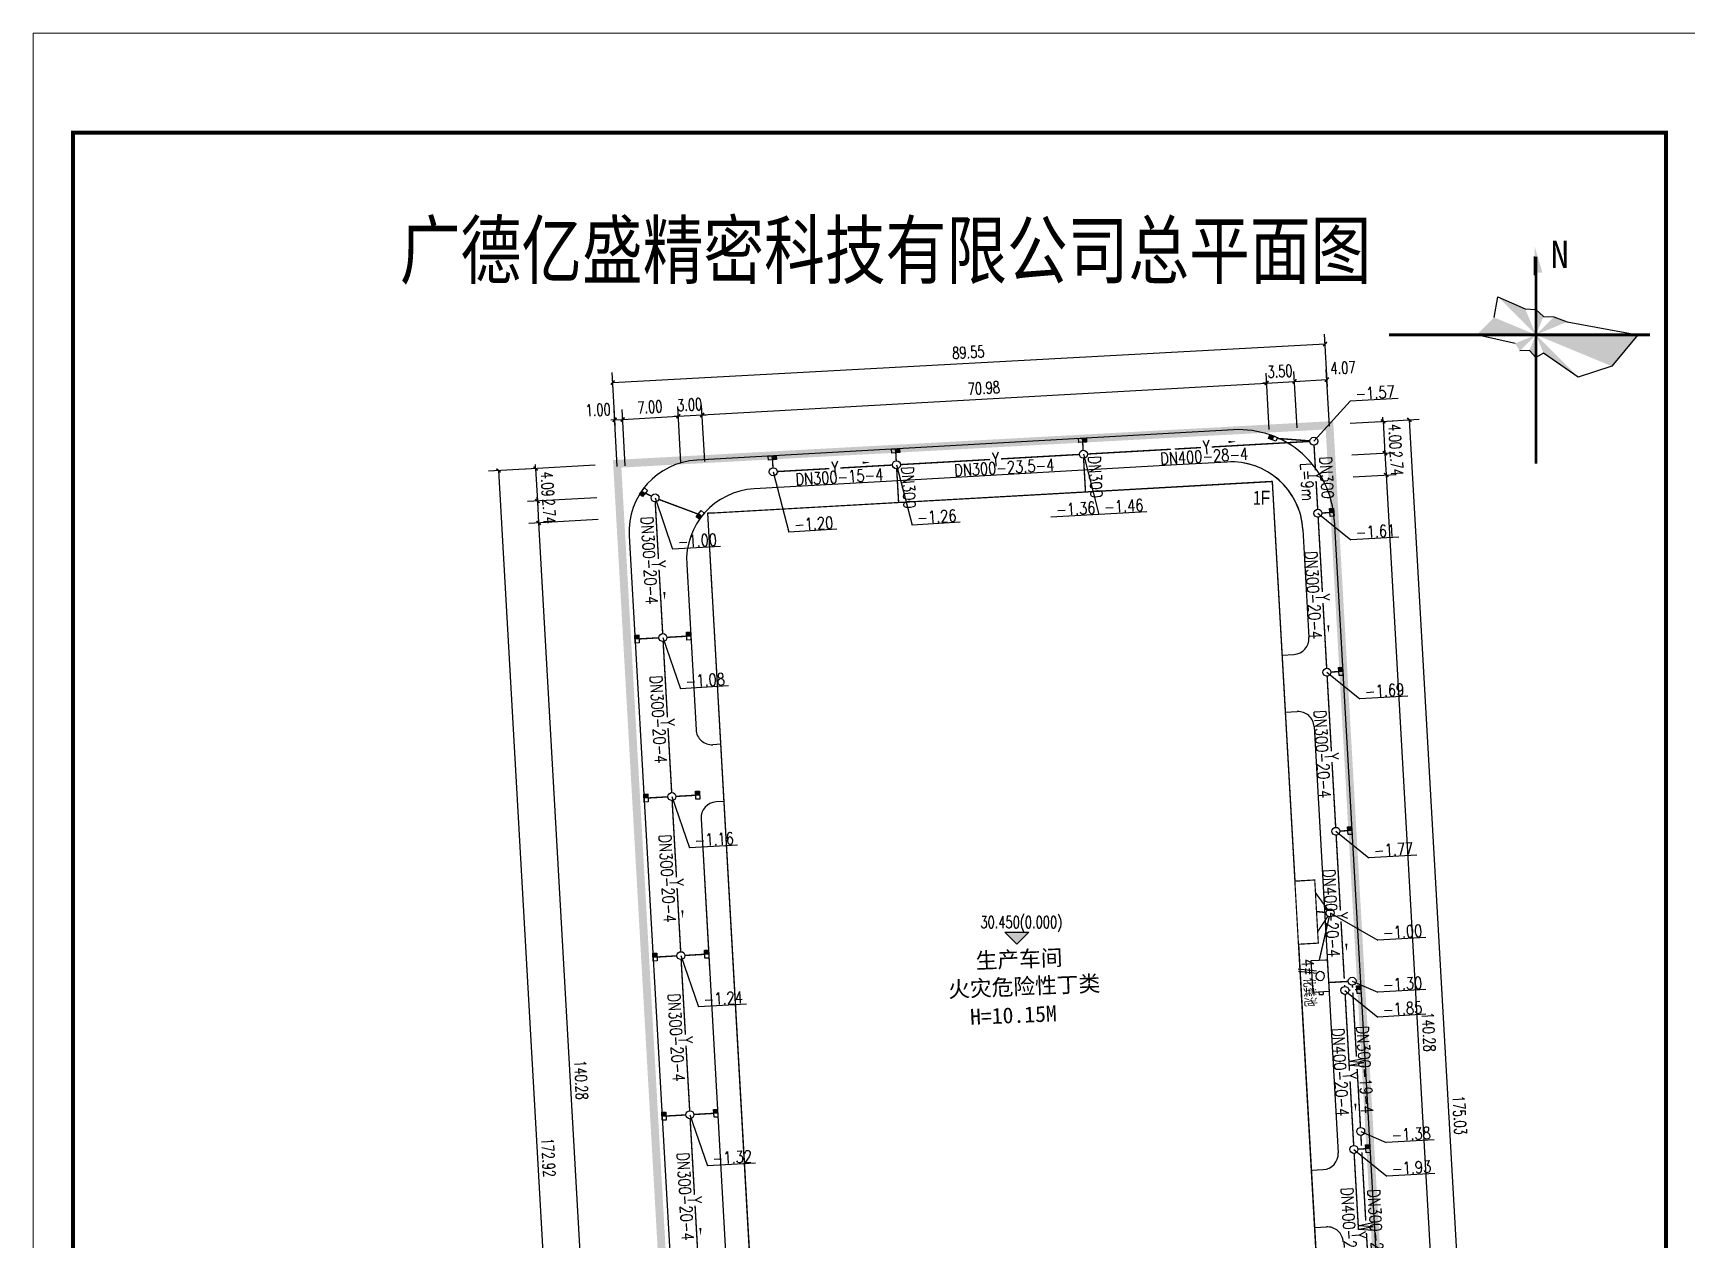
# Model space of a CAD drawing. Header units: millimetres. Extents: x 53009415 to 54059915, y 20499171 to 20796171.
# Drawn here: x 53639915 to 53847540, y 20644646 to 20796171 of the extents above; entities that cross this region are included whole.
import ezdxf

# ---------------------------------------------------------------- set-up
doc = ezdxf.new("R2010")
doc.units = ezdxf.units.MM
doc.header["$LTSCALE"] = 1000
doc.linetypes.add('DASH', pattern=[0.35, 0.25, -0.1])
for name, color, linetype in [('1图框', 7, 'Continuous'), ('2TEXT', 7, 'Continuous'), ('B', 7, 'Continuous'), ('BOX', 7, 'Continuous'), ('DIM_ELEV', 3, 'Continuous'), ('DIM_雨水', 3, 'Continuous'), ('KZD', 1, 'Continuous'), ('PIPE-污水', 2, 'Continuous'), ('PIPE-雨水', 4, 'Continuous'), ('PUB_DIM', 3, 'Continuous'), ('PUB_TEXT', 7, 'Continuous'), ('ROAD', 2, 'Continuous'), ('TEXT_污水', 7, 'Continuous'), ('TEXT_雨水', 7, 'Continuous'), ('TWT_TEXT', 7, 'Continuous'), ('TWT_室外', 8, 'Continuous'), ('TWT_雨水口', 4, 'Continuous'), ('WELL_污水', 2, 'Continuous'), ('WELL_雨水', 4, 'Continuous'), ('建筑', 41, 'Continuous')]:
    doc.layers.add(name, color=color, linetype=linetype)
doc.layers.add('PUB_TITLE', color=7, linetype='Continuous', lineweight=20)
doc.styles.add('-黑体', font='simhei.ttf', dxfattribs={"width": 0.8})
doc.styles.add('_HZTXT', font='txt.shx', dxfattribs={"width": 0.8, "bigfont": 'hztxt.shx'})
doc.styles.add('_TCH_DIM', font='SIMPLEX', dxfattribs={"bigfont": 'GBCBIG'})
doc.styles.add('_TCH_DIM_T3', font='SIMPLEX', dxfattribs={"width": 0.705882, "bigfont": 'GBCBIG'})
doc.styles.add('_TWT_PIPETEXT', font='SIMPLEX', dxfattribs={"width": 0.8, "height": 3.5, "bigfont": 'HZTXT'})
doc.styles.add('STYLE1', font='simhei.ttf', dxfattribs={"height": 4})
doc.dimstyles.new('_TCH_ARCH&&500', dxfattribs={"dimtxt": 1487.5, "dimasz": 500, "dimexe": 1250, "dimexo": 1500, "dimgap": 631.25, "dimtad": 1, "dimlfac": 0.001, "dimzin": 0, "dimdsep": 46, "dimtxsty": '_TCH_DIM_T3', "dimblk": 'ARCHTICK', "dimcen": 0.09, "dimclrt": 7, "dimazin": 2, "dimtfac": 1, "dimtix": 1, "dimtmove": 2, "dimatfit": 3, "dimfxl": 0, "dimtolj": 1, "dimtzin": 0, "dimarcsym": 0})

# ---------------------------------------------------------------- blocks, each defined once
blk = doc.blocks.new('A$C66E20FD4')
at = {"layer": '2TEXT'}
for points in [[(8.56, 37.46), (8.56, 35.45), (8.56, 30.77), (10.55, 30.77)], [(8.56, 37.46), (8.56, 35.45), (8.56, 30.77), (10.55, 30.77)], [(6.2, 21.7), (-0.62, 24.68), (8.92, 15.14)], [(6.2, 21.7), (-0.62, 24.68), (8.92, 15.14)], [(10.82, 19.73), (8.92, 21.53), (8.92, 15.14)], [(10.82, 19.73), (8.92, 21.53), (8.92, 15.14)], [(-1.58, 19.49), (-6, 15.14), (8.92, 15.14)], [(-1.58, 19.49), (-6, 15.14), (8.92, 15.14)], [(16.79, 18.4), (13.44, 19.66), (8.92, 15.14)], [(16.79, 18.4), (13.44, 19.66), (8.92, 15.14)], [(8.92, 15.14), (3.67, 12.96), (4.9, 11.12)], [(8.92, 15.14), (3.67, 12.96), (4.9, 11.12)], [(8.92, 15.14), (7.29, 11.2), (8.92, 9.46)], [(8.92, 15.14), (7.29, 11.2), (8.92, 9.46)], [(8.92, 15.14), (10.82, 10.54), (19.53, 4.53)], [(34.49, 15.14), (8.92, 15.14), (27.95, 7.26)], [(8.92, 15.14), (10.82, 10.54), (19.53, 4.53)], [(34.49, 15.14), (8.92, 15.14), (27.95, 7.26)]]:
    blk.add_hatch(color=7, dxfattribs=at).paths.add_polyline_path(points)
at = {"layer": '2TEXT', "color": 7}
for p, q in [((8.57, 30.1), (8.57, 34.78)), ((8.57, 30.1), (8.57, 34.78)), ((-1.58, 19.49), (-0.62, 24.68)), ((-1.58, 19.49), (-0.62, 24.68)), ((-0.62, 24.68), (6.2, 21.7)), ((-0.62, 24.68), (6.2, 21.7)), ((6.2, 21.7), (8.92, 21.53)), ((6.2, 21.7), (8.92, 21.53)), ((8.92, 21.53), (10.82, 19.73)), ((8.92, 21.53), (10.82, 19.73)), ((10.82, 19.73), (13.44, 19.66)), ((10.82, 19.73), (13.44, 19.66)), ((13.44, 19.66), (16.79, 18.4)), ((13.44, 19.66), (16.79, 18.4)), ((16.79, 18.4), (34.49, 15.14)), ((16.79, 18.4), (34.49, 15.14)), ((3.67, 12.96), (-6, 15.14)), ((3.67, 12.96), (-6, 15.14)), ((34.49, 15.14), (27.95, 7.26)), ((34.49, 15.14), (27.95, 7.26)), ((7.29, 11.2), (4.9, 11.12)), ((7.29, 11.2), (4.9, 11.12)), ((8.92, 9.46), (7.29, 11.2)), ((8.92, 9.46), (7.29, 11.2)), ((10.82, 10.54), (8.92, 9.46)), ((10.82, 10.54), (8.92, 9.46)), ((19.53, 4.53), (10.82, 10.54)), ((19.53, 4.53), (10.82, 10.54)), ((27.95, 7.26), (19.53, 4.53)), ((27.95, 7.26), (19.53, 4.53))]:
    blk.add_line(p, q, dxfattribs=at)
at = {"layer": '2TEXT', "color": 7, "const_width": 0.71}
for points in [[(8.92, 34.8), (8.92, -17.25)], [(8.92, 34.8), (8.92, -17.25)], [(-27.99, 15.14), (37.58, 15.14)], [(-27.99, 15.14), (37.58, 15.14)]]:
    blk.add_lwpolyline(points, dxfattribs=at)
at = {"layer": '2TEXT', "color": 7, "style": 'STYLE1'}
blk.add_text('N', height=6.8, dxfattribs=at).set_placement((12.59, 31.95))
blk.add_text('N', height=6.8, dxfattribs=at).set_placement((12.59, 31.95))
blk = doc.blocks.new('_ArchTick')
at = {"color": 0, "linetype": 'ByBlock', "const_width": 0.4}
blk.add_lwpolyline([(-0.5, -0.5), (0.5, 0.5)], dxfattribs=at)
blk = doc.blocks.new('*D29')
at = {"layer": 'Defpoints', "color": 0, "transparency": 16777216}
for p in [(53804131, 20740376), (53817720, 20600641), (53812060, 20600320)]:
    blk.add_point(p, dxfattribs=at)
at = {"layer": 'PUB_DIM', "color": 0, "lineweight": -2, "transparency": 16777216}
for p, q in [((53805629, 20740461), (53811039, 20740767)), ((53809791, 20740696), (53817720, 20600641)), ((53813558, 20600405), (53818968, 20600711))]:
    blk.add_line(p, q, dxfattribs=at)
at = {"layer": 'PUB_DIM', "color": 0, "lineweight": -2, "transparency": 16777216, "xscale": 500, "yscale": 500, "zscale": 500}
for p, rotation in [((53809791, 20740696), 93.2402585425965), ((53817720, 20600641), 273.2402585425965)]:
    blk.add_blockref('_ArchTick', p, dxfattribs=dict(at, rotation=rotation))
at = {"layer": 'PUB_DIM', "color": 7, "transparency": 16777216, "insert": (53815129, 20670746), "char_height": 1487.5, "attachment_point": 5, "rotation": 273.24026, "style": '_TCH_DIM_T3'}
blk.add_mtext('\\A1;140.28', dxfattribs=at)
blk = doc.blocks.new('*D30')
at = {"layer": 'Defpoints', "color": 0, "transparency": 16777216}
for p in [(53803976, 20743113), (53804131, 20740376), (53809791, 20740696)]:
    blk.add_point(p, dxfattribs=at)
at = {"layer": 'PUB_DIM', "color": 0, "lineweight": -2, "transparency": 16777216}
for p, q in [((53809636, 20743433), (53809608, 20743932)), ((53805474, 20743197), (53810884, 20743504)), ((53809636, 20743433), (53809791, 20740696)), ((53805629, 20740461), (53811039, 20740767)), ((53809791, 20740696), (53809819, 20740197))]:
    blk.add_line(p, q, dxfattribs=at)
at = {"layer": 'PUB_DIM', "color": 0, "lineweight": -2, "transparency": 16777216, "xscale": 500, "yscale": 500, "zscale": 500}
for p, rotation in [((53809636, 20743433), 273.2402585424571), ((53809791, 20740696), 93.24025854245708)]:
    blk.add_blockref('_ArchTick', p, dxfattribs=dict(at, rotation=rotation))
at = {"layer": 'PUB_DIM', "color": 7, "transparency": 16777216, "insert": (53811087, 20742143), "char_height": 1487.5, "attachment_point": 5, "rotation": 273.24026, "style": '_TCH_DIM_T3'}
blk.add_mtext('\\A1;2.74', dxfattribs=at)
blk = doc.blocks.new('*D31')
at = {"layer": 'Defpoints', "color": 0, "transparency": 16777216}
for p in [(53803750, 20747106), (53803976, 20743113), (53809636, 20743433)]:
    blk.add_point(p, dxfattribs=at)
at = {"layer": 'PUB_DIM', "color": 0, "lineweight": -2, "transparency": 16777216}
for p, q in [((53805248, 20747191), (53810658, 20747497)), ((53809410, 20747427), (53809382, 20747926)), ((53809410, 20747427), (53809636, 20743433)), ((53805474, 20743197), (53810884, 20743504)), ((53809636, 20743433), (53809665, 20742934))]:
    blk.add_line(p, q, dxfattribs=at)
at = {"layer": 'PUB_DIM', "color": 0, "lineweight": -2, "transparency": 16777216, "xscale": 500, "yscale": 500, "zscale": 500}
for p, rotation in [((53809410, 20747427), 273.2402585426432), ((53809636, 20743433), 93.24025854264316)]:
    blk.add_blockref('_ArchTick', p, dxfattribs=dict(at, rotation=rotation))
at = {"layer": 'PUB_DIM', "color": 7, "transparency": 16777216, "insert": (53810896, 20745508), "char_height": 1487.5, "attachment_point": 5, "rotation": 273.24026, "style": '_TCH_DIM_T3'}
blk.add_mtext('\\A1;4.00', dxfattribs=at)
blk = doc.blocks.new('*D32')
at = {"layer": 'Defpoints', "color": 0, "transparency": 16777216}
for p in [(53713929, 20747659), (53713346, 20740264), (53714344, 20740321)]:
    blk.add_point(p, dxfattribs=at)
at = {"layer": 'PUB_DIM', "color": 0, "lineweight": -2, "transparency": 16777216}
for p, q in [((53713261, 20741762), (53712860, 20748851)), ((53714260, 20741818), (53713858, 20748907)), ((53712931, 20747603), (53712431, 20747574)), ((53712931, 20747603), (53713929, 20747659)), ((53713929, 20747659), (53714428, 20747687))]:
    blk.add_line(p, q, dxfattribs=at)
at = {"layer": 'PUB_DIM', "color": 0, "lineweight": -2, "transparency": 16777216, "xscale": 500, "yscale": 500, "zscale": 500}
for p, rotation in [((53712931, 20747603), 3.239755217601851), ((53713929, 20747659), 183.2397552176019)]:
    blk.add_blockref('_ArchTick', p, dxfattribs=dict(at, rotation=rotation))
at = {"layer": 'PUB_DIM', "color": 7, "transparency": 16777216, "insert": (53710856, 20748862), "char_height": 1487.5, "attachment_point": 5, "rotation": 3.23976, "style": '_TCH_DIM_T3'}
blk.add_mtext('\\A1;1.00', dxfattribs=at)
blk = doc.blocks.new('*D33')
at = {"layer": 'Defpoints', "color": 0, "transparency": 16777216}
for p in [(53720918, 20748055), (53714344, 20740321), (53721333, 20740716)]:
    blk.add_point(p, dxfattribs=at)
at = {"layer": 'PUB_DIM', "color": 0, "lineweight": -2, "transparency": 16777216}
for p, q in [((53714260, 20741818), (53713858, 20748907)), ((53713929, 20747659), (53720918, 20748055)), ((53721248, 20742214), (53720847, 20749303))]:
    blk.add_line(p, q, dxfattribs=at)
at = {"layer": 'PUB_DIM', "color": 0, "lineweight": -2, "transparency": 16777216, "xscale": 500, "yscale": 500, "zscale": 500}
for p, rotation in [((53713929, 20747659), 183.2397552176208), ((53720918, 20748055), 3.239755217620842)]:
    blk.add_blockref('_ArchTick', p, dxfattribs=dict(at, rotation=rotation))
at = {"layer": 'PUB_DIM', "color": 7, "transparency": 16777216, "insert": (53717346, 20749230), "char_height": 1487.5, "attachment_point": 5, "rotation": 3.23976, "style": '_TCH_DIM_T3'}
blk.add_mtext('\\A1;7.00', dxfattribs=at)
blk = doc.blocks.new('*D34')
at = {"layer": 'Defpoints', "color": 0, "transparency": 16777216}
for p in [(53723914, 20748224), (53721333, 20740716), (53724329, 20740886)]:
    blk.add_point(p, dxfattribs=at)
at = {"layer": 'PUB_DIM', "color": 0, "lineweight": -2, "transparency": 16777216}
for p, q in [((53720918, 20748055), (53720419, 20748026)), ((53721248, 20742214), (53720847, 20749303)), ((53720918, 20748055), (53723914, 20748224)), ((53724244, 20742383), (53723843, 20749472)), ((53723914, 20748224), (53724413, 20748253))]:
    blk.add_line(p, q, dxfattribs=at)
at = {"layer": 'PUB_DIM', "color": 0, "lineweight": -2, "transparency": 16777216, "xscale": 500, "yscale": 500, "zscale": 500}
for p, rotation in [((53720918, 20748055), 3.239755217595057), ((53723914, 20748224), 183.2397552175951)]:
    blk.add_blockref('_ArchTick', p, dxfattribs=dict(at, rotation=rotation))
at = {"layer": 'PUB_DIM', "color": 7, "transparency": 16777216, "insert": (53722338, 20749512), "char_height": 1487.5, "attachment_point": 5, "rotation": 3.23976, "style": '_TCH_DIM_T3'}
blk.add_mtext('\\A1;3.00', dxfattribs=at)
blk = doc.blocks.new('*D35')
at = {"layer": 'Defpoints', "color": 0, "transparency": 16777216}
for p in [(53794780, 20752236), (53795196, 20744897), (53724329, 20740886)]:
    blk.add_point(p, dxfattribs=at)
at = {"layer": 'PUB_DIM', "color": 0, "lineweight": -2, "transparency": 16777216}
for p, q in [((53723914, 20748224), (53794780, 20752236)), ((53795111, 20746395), (53794710, 20753484)), ((53724244, 20742383), (53723843, 20749472))]:
    blk.add_line(p, q, dxfattribs=at)
at = {"layer": 'PUB_DIM', "color": 0, "lineweight": -2, "transparency": 16777216, "xscale": 500, "yscale": 500, "zscale": 500}
for p, rotation in [((53794780, 20752236), 3.239755217620357), ((53723914, 20748224), 183.2397552176203)]:
    blk.add_blockref('_ArchTick', p, dxfattribs=dict(at, rotation=rotation))
at = {"layer": 'PUB_DIM', "color": 7, "transparency": 16777216, "insert": (53759269, 20751603), "char_height": 1487.5, "attachment_point": 5, "rotation": 3.23976, "style": '_TCH_DIM_T3'}
blk.add_mtext('\\A1;70.98', dxfattribs=at)
blk = doc.blocks.new('*D36')
at = {"layer": 'Defpoints', "color": 0, "transparency": 16777216}
for p in [(53798274, 20752433), (53795196, 20744897), (53798689, 20745095)]:
    blk.add_point(p, dxfattribs=at)
at = {"layer": 'PUB_DIM', "color": 0, "lineweight": -2, "transparency": 16777216}
for p, q in [((53794780, 20752236), (53794281, 20752207)), ((53795111, 20746395), (53794710, 20753484)), ((53794780, 20752236), (53798274, 20752433)), ((53798605, 20746593), (53798203, 20753681)), ((53798274, 20752433), (53798773, 20752462))]:
    blk.add_line(p, q, dxfattribs=at)
at = {"layer": 'PUB_DIM', "color": 0, "lineweight": -2, "transparency": 16777216, "xscale": 500, "yscale": 500, "zscale": 500}
for p, rotation in [((53794780, 20752236), 3.239755217577311), ((53798274, 20752433), 183.2397552175773)]:
    blk.add_blockref('_ArchTick', p, dxfattribs=dict(at, rotation=rotation))
at = {"layer": 'PUB_DIM', "color": 7, "transparency": 16777216, "insert": (53796449, 20753707), "char_height": 1487.5, "attachment_point": 5, "rotation": 3.23976, "style": '_TCH_DIM_T3'}
blk.add_mtext('\\A1;3.50', dxfattribs=at)
blk = doc.blocks.new('*D37')
at = {"layer": 'Defpoints', "color": 0, "transparency": 16777216}
for p in [(53802339, 20752663), (53798689, 20745095), (53802754, 20745325)]:
    blk.add_point(p, dxfattribs=at)
at = {"layer": 'PUB_DIM', "color": 0, "lineweight": -2, "transparency": 16777216}
for p, q in [((53798605, 20746593), (53798203, 20753681)), ((53798274, 20752433), (53802339, 20752663)), ((53802669, 20746823), (53802268, 20753911))]:
    blk.add_line(p, q, dxfattribs=at)
at = {"layer": 'PUB_DIM', "color": 0, "lineweight": -2, "transparency": 16777216, "xscale": 500, "yscale": 500, "zscale": 500}
for p, rotation in [((53798274, 20752433), 183.2397552176395), ((53802339, 20752663), 3.239755217639479)]:
    blk.add_blockref('_ArchTick', p, dxfattribs=dict(at, rotation=rotation))
at = {"layer": 'PUB_DIM', "color": 7, "transparency": 16777216, "insert": (53804358, 20754155), "char_height": 1487.5, "attachment_point": 5, "rotation": 3.23976, "style": '_TCH_DIM_T3'}
blk.add_mtext('\\A1;4.07', dxfattribs=at)
blk = doc.blocks.new('*D38')
at = {"layer": 'Defpoints', "color": 0, "transparency": 16777216}
for p in [(53711969, 20742003), (53712201, 20737918), (53703232, 20737410)]:
    blk.add_point(p, dxfattribs=at)
at = {"layer": 'PUB_DIM', "color": 0, "lineweight": -2, "transparency": 16777216}
for p, q in [((53710472, 20741918), (53701752, 20741425)), ((53703000, 20741495), (53702972, 20741994)), ((53703000, 20741495), (53703232, 20737410)), ((53710703, 20737833), (53701984, 20737339)), ((53703232, 20737410), (53703260, 20736911))]:
    blk.add_line(p, q, dxfattribs=at)
at = {"layer": 'PUB_DIM', "color": 0, "lineweight": -2, "transparency": 16777216, "xscale": 500, "yscale": 500, "zscale": 500}
for p, rotation in [((53703000, 20741495), 273.2397552176109), ((53703232, 20737410), 93.23975521761088)]:
    blk.add_blockref('_ArchTick', p, dxfattribs=dict(at, rotation=rotation))
at = {"layer": 'PUB_DIM', "color": 7, "transparency": 16777216, "insert": (53704489, 20739530), "char_height": 1487.5, "attachment_point": 5, "rotation": 273.23976, "style": '_TCH_DIM_T3'}
blk.add_mtext('\\A1;4.09', dxfattribs=at)
blk = doc.blocks.new('*D39')
at = {"layer": 'Defpoints', "color": 0, "transparency": 16777216}
for p in [(53712201, 20737918), (53703386, 20734673), (53712355, 20735181)]:
    blk.add_point(p, dxfattribs=at)
at = {"layer": 'PUB_DIM', "color": 0, "lineweight": -2, "transparency": 16777216}
for p, q in [((53710703, 20737833), (53701984, 20737339)), ((53703232, 20737410), (53703203, 20737909)), ((53703232, 20737410), (53703386, 20734673)), ((53710858, 20735096), (53702138, 20734603)), ((53703386, 20734673), (53703415, 20734174))]:
    blk.add_line(p, q, dxfattribs=at)
at = {"layer": 'PUB_DIM', "color": 0, "lineweight": -2, "transparency": 16777216, "xscale": 500, "yscale": 500, "zscale": 500}
for p, rotation in [((53703232, 20737410), 273.2397552177275), ((53703386, 20734673), 93.23975521772746)]:
    blk.add_blockref('_ArchTick', p, dxfattribs=dict(at, rotation=rotation))
at = {"layer": 'PUB_DIM', "color": 7, "transparency": 16777216, "insert": (53704682, 20736119), "char_height": 1487.5, "attachment_point": 5, "rotation": 273.23976, "style": '_TCH_DIM_T3'}
blk.add_mtext('\\A1;2.74', dxfattribs=at)
blk = doc.blocks.new('*D40')
at = {"layer": 'Defpoints', "color": 0, "transparency": 16777216}
for p in [(53712355, 20735181), (53711314, 20594618), (53720283, 20595125)]:
    blk.add_point(p, dxfattribs=at)
at = {"layer": 'PUB_DIM', "color": 0, "lineweight": -2, "transparency": 16777216}
for p, q in [((53710858, 20735096), (53702138, 20734603)), ((53703386, 20734673), (53711314, 20594618)), ((53718786, 20595040), (53710066, 20594547))]:
    blk.add_line(p, q, dxfattribs=at)
at = {"layer": 'PUB_DIM', "color": 0, "lineweight": -2, "transparency": 16777216, "xscale": 500, "yscale": 500, "zscale": 500}
for p, rotation in [((53703386, 20734673), 93.23975521763379), ((53711314, 20594618), 273.2397552176338)]:
    blk.add_blockref('_ArchTick', p, dxfattribs=dict(at, rotation=rotation))
at = {"layer": 'PUB_DIM', "color": 7, "transparency": 16777216, "insert": (53708723, 20664723), "char_height": 1487.5, "attachment_point": 5, "rotation": 273.23976, "style": '_TCH_DIM_T3'}
blk.add_mtext('\\A1;140.28', dxfattribs=at)
blk = doc.blocks.new('*D44')
at = {"layer": 'Defpoints', "color": 0, "transparency": 16777216}
for p in [(53807046, 20747293), (53816938, 20572541), (53822580, 20572860)]:
    blk.add_point(p, dxfattribs=at)
at = {"layer": 'PUB_DIM', "color": 0, "lineweight": -2, "transparency": 16777216}
for p, q in [((53808544, 20747377), (53813937, 20747683)), ((53812689, 20747612), (53822580, 20572860)), ((53818436, 20572626), (53823828, 20572931))]:
    blk.add_line(p, q, dxfattribs=at)
at = {"layer": 'PUB_DIM', "color": 0, "lineweight": -2, "transparency": 16777216, "xscale": 500, "yscale": 500, "zscale": 500}
for p, rotation in [((53812689, 20747612), 93.2397001638341), ((53822580, 20572860), 273.2397001638341)]:
    blk.add_blockref('_ArchTick', p, dxfattribs=dict(at, rotation=rotation))
at = {"layer": 'PUB_DIM', "color": 7, "transparency": 16777216, "insert": (53819007, 20660314), "char_height": 1487.5, "attachment_point": 5, "rotation": 273.2397, "style": '_TCH_DIM_T3'}
blk.add_mtext('\\A1;175.03', dxfattribs=at)
blk = doc.blocks.new('*D45')
at = {"layer": 'Defpoints', "color": 0, "transparency": 16777216}
for p in [(53703942, 20741564), (53708114, 20568606), (53713714, 20568923)]:
    blk.add_point(p, dxfattribs=at)
at = {"layer": 'PUB_DIM', "color": 0, "lineweight": -2, "transparency": 16777216}
for p, q in [((53702444, 20741479), (53697094, 20741176)), ((53698342, 20741247), (53708114, 20568606)), ((53712216, 20568838), (53706866, 20568535))]:
    blk.add_line(p, q, dxfattribs=at)
at = {"layer": 'PUB_DIM', "color": 0, "lineweight": -2, "transparency": 16777216, "xscale": 500, "yscale": 500, "zscale": 500}
for p, rotation in [((53698342, 20741247), 93.239755217612), ((53708114, 20568606), 273.239755217612)]:
    blk.add_blockref('_ArchTick', p, dxfattribs=dict(at, rotation=rotation))
at = {"layer": 'PUB_DIM', "color": 7, "transparency": 16777216, "insert": (53704601, 20655004), "char_height": 1487.5, "attachment_point": 5, "rotation": 273.23976, "style": '_TCH_DIM_T3'}
blk.add_mtext('\\A1;172.92', dxfattribs=at)
blk = doc.blocks.new('*D47')
at = {"layer": 'Defpoints', "color": 0, "transparency": 16777216}
for p in [(53802111, 20757136), (53802484, 20750248), (53713063, 20745409)]:
    blk.add_point(p, dxfattribs=at)
at = {"layer": 'PUB_DIM', "color": 0, "lineweight": -2, "transparency": 16777216}
for p, q in [((53802403, 20751746), (53802043, 20758384)), ((53712690, 20752297), (53802111, 20757136)), ((53712982, 20746907), (53712623, 20753546))]:
    blk.add_line(p, q, dxfattribs=at)
at = {"layer": 'PUB_DIM', "color": 0, "lineweight": -2, "transparency": 16777216, "xscale": 500, "yscale": 500, "zscale": 500}
for p, rotation in [((53802111, 20757136), 3.097348409437302), ((53712690, 20752297), 183.0973484094373)]:
    blk.add_blockref('_ArchTick', p, dxfattribs=dict(at, rotation=rotation))
at = {"layer": 'PUB_DIM', "color": 7, "transparency": 16777216, "insert": (53757326, 20756090), "char_height": 1487.5, "attachment_point": 5, "rotation": 3.09735, "style": '_TCH_DIM_T3'}
blk.add_mtext('\\A1;89.55', dxfattribs=at)
blk = doc.blocks.new('$TwtSys$00000353')
for p, q in [((-0.5, 0.133), (-0.58, 0.133)), ((-0.58, 0.133), (-0.58, -0.133)), ((-0.5, 0.5), (0.5, 0.5)), ((-0.5, -0.5), (-0.5, 0.5)), ((0.5, 0.5), (0.5, -0.5)), ((-0.5, -0.133), (-0.58, -0.133)), ((0.5, -0.5), (-0.5, -0.5))]:
    blk.add_line(p, q)
at = {"const_width": 0.02}
blk.add_lwpolyline([(-0.5, 0.133), (-0.58, 0.133), (-0.58, -0.133), (-0.5, -0.133)], dxfattribs=at)
blk.add_lwpolyline([(-0.5, 0.5), (0.5, 0.5), (0.5, -0.5), (-0.5, -0.5)], close=True, dxfattribs=at)
blk.add_ellipse((0, 0), major_axis=(0, 0.25), ratio=0.6, start_param=4.712389, end_param=10.995574)
blk = doc.blocks.new('$TwtSys$00000187')
blk.add_circle((0, 0, 0), 0.5)
blk = doc.blocks.new('$TwtSys$00000424')
for p, q in [((-500, 250), (500, 250)), ((-500, -250), (-500, 250)), ((0, -250), (0, 250)), ((500, 250), (500, -250)), ((500, -250), (-500, -250))]:
    blk.add_line(p, q)
blk.add_solid([(0, 250), (500, 250), (0, -250), (500, -250)])

msp = doc.modelspace()

# ---------------------------------------------------------------- hatches: boundary and pattern name
at = {"layer": 'DIM_ELEV'}
msp.add_hatch(color=256, dxfattribs=at).paths.add_polyline_path([(53763424.106, 20681777.404), (53761924.106, 20683277.404), (53764924.106, 20683277.404)])

# ---------------------------------------------------------------- linework, layer by layer
for p, q in [((53811297.664, 20750299.673), (53805267.84, 20749958.357)), ((53800701.787, 20744930.424), (53805267.84, 20749958.357)), ((53748306.364, 20741964.437), (53750260.533, 20734401.202)), ((53771768.806, 20743292.522), (53773722.975, 20735729.288)), ((53732830.522, 20741088.431), (53734784.691, 20733525.196)), ((53793944.971, 20739799.396), (53790164.986, 20739585.431)), ((53717992.457, 20737803.431), (53720180.922, 20731384.612)), ((53725111.845, 20735903.115), (53724612.644, 20735874.858)), ((53725162.842, 20726154.865), (53724612.644, 20735874.858)), ((53773722.975, 20735729.288), (53767693.151, 20735387.971)), ((53779752.798, 20736070.604), (53773722.975, 20735729.288)), ((53801213.946, 20735883.85), (53805331.496, 20732534.828)), ((53740814.515, 20733866.513), (53734784.691, 20733525.196)), ((53756290.356, 20734742.519), (53750260.533, 20734401.202)), ((53726210.745, 20731725.929), (53720180.922, 20731384.612)), ((53811361.32, 20732876.145), (53805331.496, 20732534.828)), ((53718984.776, 20720272.769), (53721173.24, 20713853.95)), ((53802344.231, 20715915.814), (53806461.782, 20712566.792)), ((53727203.064, 20714195.267), (53721173.24, 20713853.95)), ((53812491.605, 20712908.109), (53806461.782, 20712566.792)), ((53720115.061, 20700304.733), (53722303.526, 20693885.915)), ((53728333.349, 20694227.231), (53722303.526, 20693885.915)), ((53803474.517, 20695947.778), (53807592.067, 20692598.756)), ((53813621.89, 20692940.073), (53807592.067, 20692598.756)), ((53802749.385, 20685705.281), (53808722.352, 20682280)), ((53814752.176, 20682621.317), (53808722.352, 20682280)), ((53721245.346, 20680336.697), (53723433.811, 20673917.879)), ((53804604.802, 20675979.743), (53808722.352, 20672630.721)), ((53805516.408, 20677130.084), (53808722.352, 20675740)), ((53814752.176, 20676081.317), (53808722.352, 20675740)), ((53729463.634, 20674259.195), (53723433.811, 20673917.879)), ((53814752.176, 20672972.037), (53808722.352, 20672630.721)), ((53722375.632, 20660368.662), (53724564.096, 20653949.843)), ((53806583.576, 20658277.115), (53809789.52, 20656887.031)), ((53815819.343, 20657228.347), (53809789.52, 20656887.031)), ((53805735.088, 20656011.707), (53809852.638, 20652662.685)), ((53730593.92, 20654291.159), (53724564.096, 20653949.843)), ((53815882.461, 20653004.001), (53809852.638, 20652662.685))]:
    msp.add_line(p, q)
at = {"const_width": 150, "flags": 128}
msp.add_lwpolyline([(53800816.18, 20689837.868), (53798320.176, 20689696.582), (53795479.203, 20739886.24), (53724612.644, 20735874.858), (53732540.466, 20595819.054), (53803407.025, 20599830.437), (53798768.899, 20681769.272), (53801264.903, 20681910.558)], close=True, dxfattribs=at)
at = {"const_width": 150}
msp.add_lwpolyline([(53798320.176, 20689696.582), (53798768.899, 20681769.272)], dxfattribs=at)
at = {"layer": 'DIM_ELEV'}
for p, q in [((53763424.106, 20681777.404), (53761924.106, 20683277.404)), ((53761924.106, 20683277.404), (53764924.106, 20683277.404)), ((53763424.106, 20681777.404), (53764924.106, 20683277.404))]:
    msp.add_line(p, q, dxfattribs=at)
at = {"layer": 'DIM_雨水'}
for points in [[(53783502.368, 20744457.531, 0, 0, 0), (53790990.382, 20744881.388, 0, 266.667, 0), (53789991.98, 20744824.874, 0, 0, 0)], [(53737558.563, 20741856.861, 0, 0, 0), (53745046.577, 20742280.718, 0, 266.667, 0), (53744048.175, 20742224.204, 0, 0, 0)], [(53718794.893, 20732474.625, 0, 0, 0), (53719218.75, 20724986.612, 0, 266.667, 0), (53719162.236, 20725985.013, 0, 0, 0)], [(53802143.264, 20728313.497, 0, 0, 0), (53802567.121, 20720825.484, 0, 266.667, 0), (53802510.607, 20721823.885, 0, 0, 0)], [(53721057.348, 20692505.268, 0, 0, 0), (53721481.205, 20685017.254, 0, 266.667, 0), (53721424.691, 20686015.656, 0, 0, 0)], [(53804406.054, 20688338.225, 0, 0, 0), (53804829.911, 20680850.212, 0, 266.667, 0), (53804773.397, 20681848.613, 0, 0, 0)], [(53805543.503, 20668243.633, 0, 0, 0), (53805967.36, 20660755.62, 0, 266.667, 0), (53805910.846, 20661754.021, 0, 0, 0)], [(53723313.741, 20652642.994, 0, 0, 0), (53723737.598, 20645154.98, 0, 266.667, 0), (53723681.084, 20646153.382, 0, 0, 0)]]:
    msp.add_lwpolyline(points, format="xyseb", dxfattribs=at)
at = {"layer": 'KZD', "const_width": 1000, "flags": 128}
msp.add_lwpolyline([(53812548.342, 20572292.28), (53802663.253, 20746928.864), (53713242.604, 20742090.165), (53723127.918, 20567452.595), (53812548.342, 20572292.28)], close=True, dxfattribs=at)
at = {"layer": 'PIPE-污水', "linetype": 'DASH', "ltscale": 5, "const_width": 175}
for points in [[(53800906.332, 20688245.215), (53802455.734, 20686109.965)], [(53801040.542, 20685874.213), (53802251.81, 20685754.47)], [(53801182.526, 20683365.863), (53802471.144, 20685289.851)], [(53801385.351, 20679771.803), (53802637.363, 20685217.992)], [(53802546.003, 20676961.945), (53805017.207, 20677101.827)], [(53806051.651, 20667674.29), (53805598.797, 20675674.567)], [(53806555.319, 20658776.316), (53806140.19, 20666110.127)], [(53806684.974, 20656485.777), (53806611.833, 20657777.914)], [(53807217.957, 20647069.899), (53806732.522, 20655645.782)], [(53807806.535, 20636671.874), (53807306.496, 20645505.736)]]:
    msp.add_lwpolyline(points, dxfattribs=at)
at = {"layer": 'PIPE-污水', "ltscale": 5, "const_width": 175}
msp.add_lwpolyline([(53805544.665, 20676630.883), (53805562.45, 20676316.688)], dxfattribs=at)
at = {"layer": 'PIPE-雨水', "ltscale": 5, "const_width": 175}
for points in [[(53771684.034, 20744790.125), (53771740.548, 20743791.723)], [(53732745.751, 20742586.034), (53732802.265, 20741587.632)], [(53748221.592, 20743462.04), (53748278.106, 20742463.638)], [(53716780.215, 20738404.955), (53717544.566, 20738025.678)], [(53723432.255, 20735765.415), (53718460.676, 20737628.013)]]:
    msp.add_lwpolyline(points, dxfattribs=at)
at = {"layer": 'PIPE-雨水', "linetype": 'DASH', "ltscale": 5, "const_width": 175}
for points in [[(53772268.007, 20743320.78), (53782750.612, 20743914.145)], [(53783249.812, 20743942.406), (53786526.019, 20744127.884)], [(53787877.189, 20744204.378), (53800202.587, 20744902.163)], [(53796088.782, 20745281.795), (53800203.232, 20744968.399)], [(53800730.049, 20744431.224), (53800909.188, 20741266.977)], [(53741244.028, 20741564.676), (53747807.163, 20741936.18)], [(53748805.564, 20741992.694), (53760067.14, 20742630.153)], [(53761418.311, 20742706.635), (53771269.605, 20743264.265)], [(53771797.063, 20742793.322), (53772036.729, 20738559.285)], [(53733329.723, 20741116.688), (53739892.858, 20741488.193)], [(53748334.621, 20741465.236), (53748574.287, 20737231.2)], [(53800985.683, 20739915.807), (53801185.685, 20736383.051)], [(53718020.714, 20737304.23), (53718426.225, 20730140.331)], [(53802711.549, 20735968.621), (53801713.147, 20735912.107)], [(53801774.596, 20725979.203), (53801242.203, 20735384.649)], [(53718502.707, 20728789.16), (53718956.518, 20720771.97)], [(53802315.974, 20716415.015), (53801851.079, 20724628.032)], [(53715989.57, 20720103.226), (53718485.575, 20720244.512)], [(53719013.033, 20719773.568), (53719551.703, 20710257.215)], [(53721979.981, 20720442.312), (53719483.976, 20720301.026)], [(53802905.354, 20706002.824), (53802372.489, 20715416.613)], [(53803841.834, 20716000.586), (53802843.432, 20715944.071)], [(53719628.186, 20708906.044), (53720086.804, 20700803.934)], [(53803446.26, 20696446.979), (53802981.836, 20704651.654)], [(53717119.856, 20700135.19), (53719615.86, 20700276.476)], [(53723110.266, 20700474.276), (53720614.262, 20700332.99)], [(53720143.318, 20699805.532), (53720688.68, 20690170.973)], [(53804972.12, 20696032.55), (53803973.718, 20695976.036)], [(53804037.386, 20686003.931), (53803502.774, 20695448.578)], [(53720765.162, 20688819.803), (53721217.089, 20680835.898)], [(53804522.626, 20677431.506), (53804113.868, 20684652.76)], [(53718250.141, 20680167.155), (53720746.145, 20680308.44)], [(53721273.603, 20679837.497), (53721807.616, 20670403.427)], [(53724240.552, 20680506.24), (53721744.547, 20680364.955)], [(53804576.545, 20676478.943), (53804566.542, 20676655.657)], [(53805174.835, 20665909.339), (53804633.059, 20675480.542)], [(53805306.174, 20676019.444), (53805104.003, 20676008)], [(53806102.405, 20676064.514), (53805854.111, 20676050.459)], [(53721884.099, 20669052.257), (53722347.375, 20660867.862)], [(53805706.83, 20656510.908), (53805251.317, 20664558.168)], [(53719380.426, 20660199.119), (53721876.431, 20660340.404)], [(53722403.889, 20659869.461), (53722945.073, 20650308.699)], [(53725370.837, 20660538.204), (53722874.833, 20660396.919)], [(53806307.033, 20645907.513), (53805763.345, 20655512.506)], [(53807232.69, 20656096.478), (53806234.288, 20656039.964)], [(53723021.556, 20648957.529), (53723477.66, 20640899.827)]]:
    msp.add_lwpolyline(points, dxfattribs=at)
at = {"layer": 'PUB_TEXT'}
msp.add_lwpolyline([(53798768.899, 20681769.272), (53803407.025, 20599830.437), (53732540.466, 20595819.054), (53724612.644, 20735874.858), (53795479.203, 20739886.24), (53798320.176, 20689696.582), (53800816.18, 20689837.868)], dxfattribs=at)
at = {"layer": 'PUB_TITLE'}
msp.add_lwpolyline([(53639915.383, 20796170.783), (53639915.383, 20499170.783), (53849915.383, 20499170.783), (53849915.383, 20796170.783)], close=True, dxfattribs=at)
at = {"layer": 'PUB_TITLE', "const_width": 500}
msp.add_lwpolyline([(53644915.383, 20783670.783), (53644915.383, 20504170.783), (53844915.383, 20504170.783), (53844915.383, 20783670.783)], close=True, dxfattribs=at)
at = {"layer": 'ROAD'}
for p, q in [((53790604.834, 20746362.02), (53723232.671, 20742548.437)), ((53783442.708, 20741950.207), (53747021.011, 20739888.567)), ((53789832.48, 20742311.898, 0), (53783442.708, 20741950.207)), ((53747021.011, 20739888.567), (53730447.541, 20738950.43)), ((53799326.724, 20733834.911, 0), (53800094.239, 20720275.714, 0)), ((53803263.817, 20735059.37, 0), (53812065.21, 20579570.732)), ((53714755.684, 20733054.192), (53723706.404, 20574927.497)), ((53721970.553, 20729456.185), (53723144.971, 20708708.493)), ((53796713.475, 20718081.145), (53798210.464, 20718165.882)), ((53797120.378, 20710892.652), (53798617.367, 20710977.389)), ((53800727.199, 20709093.614), (53803756.364, 20655579.278)), ((53726253.819, 20706881.27), (53725254.803, 20706824.72)), ((53726660.721, 20699692.777), (53725661.706, 20699636.228)), ((53723777.931, 20697526.395), (53724844.92, 20678676.57)), ((53723777.931, 20697526.395, 0), (53728570.341, 20612861.924)), ((53800375.6, 20653384.709), (53801872.589, 20653469.446)), ((53800782.502, 20646196.216), (53802279.491, 20646280.953))]:
    msp.add_line(p, q, dxfattribs=at)
for centre, radius, start, end in [((53791282.996, 20734381.198, 0), 12000, 3.23975522, 93.23975523), ((53723741.3, 20733562.821), 9000, 93.23975523, 183.23975522), ((53790341.108, 20733326.282), 9000, 4.17744143, 93.23975523), ((53790341.108, 20733326.282, -0.001), 9000, 3.23975522, 93.23975523), ((53730956.17, 20729964.814), 9000, 93.23975523, 183.23975522), ((53798097.435, 20720162.685, 0), 2000, 273.23975523, 3.23975522), ((53798730.395, 20708980.585, 0), 2000, 3.23975522, 93.23975523), ((53725141.774, 20708821.524, 0), 2000, 183.23975522, 273.23975523), ((53725774.734, 20697639.424, 0), 2000, 93.23975523, 183.23975522), ((53801759.56, 20655466.249, 0), 2000, 273.23975523, 3.23975522), ((53802392.52, 20644284.149), 2000, 3.23975522, 93.23975523)]:
    msp.add_arc(centre, radius, start, end, dxfattribs=at)
at = {"layer": '建筑'}
msp.add_line((53732506.557, 20596418.095), (53724612.644, 20735874.858), dxfattribs=at)

# ---------------------------------------------------------------- block references
at = {"layer": '1图框', "xscale": 500, "yscale": 500, "zscale": 500}
msp.add_blockref('A$C66E20FD4', (53824126.843, 20750717.668), dxfattribs=at)
at = {"layer": 'TWT_室外', "xscale": 4000, "yscale": 2000, "rotation": 93.23975522560994}
msp.add_blockref('$TwtSys$00000353', (53801498.38, 20677775), dxfattribs=at)
at = {"layer": 'TWT_雨水口'}
for p, rotation in [((53748207.464, 20743711.64), 3.239750208662739), ((53771669.906, 20745039.726), 3.239750208662739), ((53795569.824, 20745321.324), 159.5253457938687), ((53732731.622, 20742835.634), 3.239750208662739), ((53716551.503, 20738518.443), 231.8919754932957), ((53723677.82, 20735673.415), 231.8919754932957), ((53802961.149, 20735982.75), 93.23975020866787), ((53715739.97, 20720089.098), 93.23975020866813), ((53722229.581, 20720456.44), 93.2397502113936), ((53804091.435, 20716014.714), 93.23975020866787), ((53716870.255, 20700121.062), 93.23975020866813), ((53723359.867, 20700488.405), 93.2397502113936), ((53805221.72, 20696046.678), 93.23975020866787), ((53718000.54, 20680153.026), 93.23975020866813), ((53724490.152, 20680520.369), 93.2397502113936), ((53806352.005, 20676078.643), 93.23975020866787), ((53725620.437, 20660552.333), 93.2397502113936), ((53719130.826, 20660184.99), 93.23975020866813), ((53807482.291, 20656110.607), 93.23975020866787)]:
    msp.add_blockref('$TwtSys$00000424', p, dxfattribs=dict(at, rotation=rotation))
at = {"layer": 'WELL_污水', "xscale": 1000, "yscale": 1000, "zscale": 1000}
for p, rotation in [((53802749.385, 20685705.281), 104.6120274210232), ((53805516.408, 20677130.084), 104.6120274210232), ((53806583.576, 20658277.115), 93.23975521759947)]:
    msp.add_blockref('$TwtSys$00000187', p, dxfattribs=dict(at, rotation=rotation))
at = {"layer": 'WELL_雨水', "xscale": 1000, "yscale": 1000, "zscale": 1000}
for p, rotation in [((53771768.806, 20743292.522), 3.240258542327029), ((53800701.787, 20744930.424), 3.240258542327029), ((53748306.364, 20741964.437), 3.239755217575669), ((53732830.522, 20741088.431), 3.23975521762778), ((53717992.457, 20737803.431), 273.2397552175162), ((53801213.946, 20735883.85), 93.23975521749492), ((53718984.776, 20720272.769), 273.2397552173665), ((53802344.231, 20715915.814), 93.23975521749492), ((53720115.061, 20700304.733), 273.2397552177086), ((53803474.517, 20695947.778), 93.23975521760207), ((53721245.346, 20680336.697), 273.2397552169604), ((53804604.802, 20675979.743), 93.23975521751623), ((53722375.632, 20660368.662), 273.2397552182432), ((53805735.088, 20656011.707), 93.23975521749492)]:
    msp.add_blockref('$TwtSys$00000187', p, dxfattribs=dict(at, rotation=rotation))

# ---------------------------------------------------------------- texts
at = {"layer": 'B', "insert": (53793087.648, 20738713.493), "char_height": 1750, "width": 133113.75, "attachment_point": 1, "style": '-黑体'}
msp.add_mtext('1{\\fArial|b0|i0|c0|p32;F}', dxfattribs=at)
at = {"layer": 'B', "char_height": 2000, "width": 199670.625, "attachment_point": 1, "rotation": 2.36494501}
for s, insert in [('{\\fSimHei|b0|i0|c134|p2;生产车间}', (53758204.224, 20680681.857)), ('{\\fSimHei|b0|i0|c134|p2;火灾危险性丁类}', (53754757.571, 20677090.55)), ('{\\fSimHei|b0|i0|c134|p2;H=10.15M}', (53757505.646, 20673647.063))]:
    msp.add_mtext(s, dxfattribs=dict(at, insert=insert))
at = {"layer": 'BOX', "color": 7, "style": '-黑体', "width": 0.8}
msp.add_text('广德亿盛精密科技有限公司总平面图', height=6985.44, dxfattribs=at).set_placement((53685958.108, 20765424.692, 62255.433))
at = {"layer": 'PUB_TEXT', "style": '_TCH_DIM', "width": 0.705882}
msp.add_text('30.450(0.000)', height=1487.5, dxfattribs=at).set_placement((53758844.106, 20683802.404))
at = {"layer": 'TEXT_污水', "style": '_TWT_PIPETEXT', "width": 0.64}
for p in [(53805192.178, 20667375.239), (53806358.484, 20646770.849)]:
    msp.add_text('W', height=1750, rotation=273.23975522, dxfattribs=at).set_placement(p)
at = {"layer": 'TEXT_雨水', "style": '_TWT_PIPETEXT', "width": 0.64}
for rotation, p in [(3.24025854, (53786825.077, 20743268.414)), (3.23975522, (53740191.908, 20740628.72)), (3.23975522, (53760366.191, 20741770.68)), (273.24025854, (53800049.718, 20740967.919)), (273.23975522, (53717566.752, 20729841.28)), (273.23975522, (53800915.123, 20725680.152)), (273.23975522, (53718692.23, 20709958.164)), (273.23975522, (53802045.881, 20705703.774)), (273.23975522, (53719829.207, 20689871.923)), (273.23975522, (53803177.913, 20685704.88)), (273.23975522, (53720948.143, 20670104.377)), (273.23975522, (53804315.362, 20665610.288)), (273.23975522, (53722085.6, 20650009.649)), (273.23975522, (53805447.56, 20645608.463))]:
    msp.add_text('Y', height=1750, rotation=rotation, dxfattribs=at).set_placement(p)
at = {"layer": 'TWT_TEXT', "style": '_HZTXT', "width": 0.8}
for s, rotation, p in [('-1.57', 3.23975523, (53805967.996, 20750135.382)), ('DN400-28-4', 3.23975523, (53781458.898, 20741975.341)), ('DN300-23.5-4', 3.23975523, (53755585.322, 20740510.74)), ('DN300', 273.23975523, (53772395.424, 20743052.478)), ('L=9m', 273.23975523, (53798985.442, 20742150.633)), ('DN300', 273.23975523, (53801426.788, 20742952.593)), ('DN300-15-4', 3.23975523, (53735661.52, 20739382.959)), ('DN300', 273.23975523, (53748932.982, 20741724.393)), ('-1.46', 3.23975523, (53774423.13, 20735906.313)), ('-1.26', 3.23975523, (53750960.688, 20734578.227)), ('-1.36', 3.23975523, (53768393.307, 20735564.996)), ('DN300-20-4', 273.23975523, (53716225.284, 20735428.396)), ('-1.20', 3.23975523, (53735484.847, 20733702.221)), ('-1.61', 3.23975523, (53806031.652, 20732711.853)), ('-1.00', 3.23975523, (53720881.077, 20731561.637)), ('DN300-20-4', 273.23975523, (53799584.74, 20731071.441)), ('DN300-20-4', 273.23975523, (53717355.57, 20715460.36)), ('-1.08', 3.23975523, (53721873.396, 20714030.975)), ('-1.69', 3.23975523, (53807161.937, 20712743.817)), ('DN300-20-4', 273.23975523, (53800715.025, 20711103.405)), ('DN300-20-4', 273.23975523, (53718485.855, 20695492.324)), ('-1.16', 3.23975523, (53723003.681, 20694062.94)), ('-1.77', 3.23975523, (53808292.223, 20692775.781)), ('DN400-20-4', 273.23975523, (53801845.311, 20691135.369)), ('-1.00', 3.23975523, (53809422.508, 20682457.025)), ('4#', 273.23975523, (53799173.193, 20679896.389)), ('化粪池', 273.23975523, (53799308.827, 20677500.225)), ('-1.30', 3.23975523, (53809422.508, 20675917.025)), ('DN300-20-4', 273.23975523, (53719616.14, 20675524.288)), ('-1.24', 3.23975523, (53724133.967, 20674094.904)), ('-1.85', 3.23975523, (53809422.508, 20672807.746)), ('DN300-19-4', 273.23975523, (53806055.757, 20671497.23)), ('DN400-20-4', 273.23975523, (53802975.596, 20671167.333)), ('-1.38', 3.23975523, (53810489.675, 20657064.056)), ('DN300-20-4', 273.23975523, (53720746.426, 20655556.252)), ('-1.32', 3.23975523, (53725264.252, 20654126.868)), ('-1.93', 3.23975523, (53810552.793, 20652839.71)), ('DN400-20-4', 273.23975523, (53804105.882, 20651199.298)), ('DN300-20-4', 273.23975523, (53807467.177, 20650968.701))]:
    msp.add_text(s, height=1500, rotation=rotation, dxfattribs=at).set_placement(p)

# ---------------------------------------------------------------- dimensions: what is measured, and where the dimension line sits
at = {"layer": 'PUB_DIM'}
for p1, p2, distance, picture, middle in [((53713062.996, 20745409.381), (53802483.645, 20750248.08), 6898.145, '*D47', (53757326.301, 20756089.789)), ((53795195.557, 20744897.238), (53798689.35, 20745095.003), 7350.135, '*D36', (53796449.359, 20753707.312)), ((53724328.998, 20740885.855), (53795195.557, 20744897.238), 7350.135, '*D35', (53759269.183, 20751602.738)), ((53714344.366, 20740320.678), (53721333.179, 20740716.278), 7350.135, '*D33', (53717345.678, 20749229.669)), ((53721333.179, 20740716.278), (53724328.998, 20740885.855), 7350.135, '*D34', (53722337.994, 20749512.257)), ((53803750.177, 20747106.109), (53803976.261, 20743112.651), 5669.077, '*D31', (53810896.034, 20745507.533)), ((53807046.407, 20747292.691), (53816938.025, 20572540.764), 5651.286, '*D44', (53819007.273, 20660313.807)), ((53803976.261, 20743112.651), (53804131.189, 20740376.059), 5669.077, '*D30', (53811086.54, 20742142.508)), ((53711969.272, 20742002.962), (53712200.525, 20737917.562), -8983.295, '*D38', (53704488.763, 20739530.285)), ((53703941.799, 20741563.695), (53713714.083, 20568922.935), -5608.917, '*D45', (53704600.791, 20655004.038)), ((53804131.189, 20740376.059), (53812060.241, 20600320.326), 5669.077, '*D29', (53815128.53, 20670746.345)), ((53712200.525, 20737917.562), (53712355.425, 20735181.041), -8983.295, '*D39', (53704681.84, 20736119.324)), ((53712355.425, 20735181.041), (53720283.247, 20595125.238), -8983.295, '*D40', (53708723.2, 20664723.162))]:
    dim = msp.add_aligned_dim(p1=p1, p2=p2, distance=distance, dimstyle='_TCH_ARCH&&500', dxfattribs=at)
    dim.commit()
    dim.dimension.update_dxf_attribs({"geometry": picture, "text_midpoint": middle})
for base, p1, p2, picture, middle in [((53802338.647, 20752663.472), (53798689.35, 20745095.003), (53802754.035, 20745325.084), '*D37', (53804357.584, 20754154.955)), ((53713928.979, 20747659.066), (53713345.964, 20740264.164), (53714344.366, 20740320.678), '*D32', (53710856.066, 20748862.326))]:
    dim = msp.add_linear_dim(base=base, p1=p1, p2=p2, angle=3.23975522, dimstyle='_TCH_ARCH&&500', dxfattribs=at)
    dim.commit()
    dim.dimension.update_dxf_attribs({"geometry": picture, "text_midpoint": middle, "dimtype": 129})

doc.saveas('drawing.dxf')
